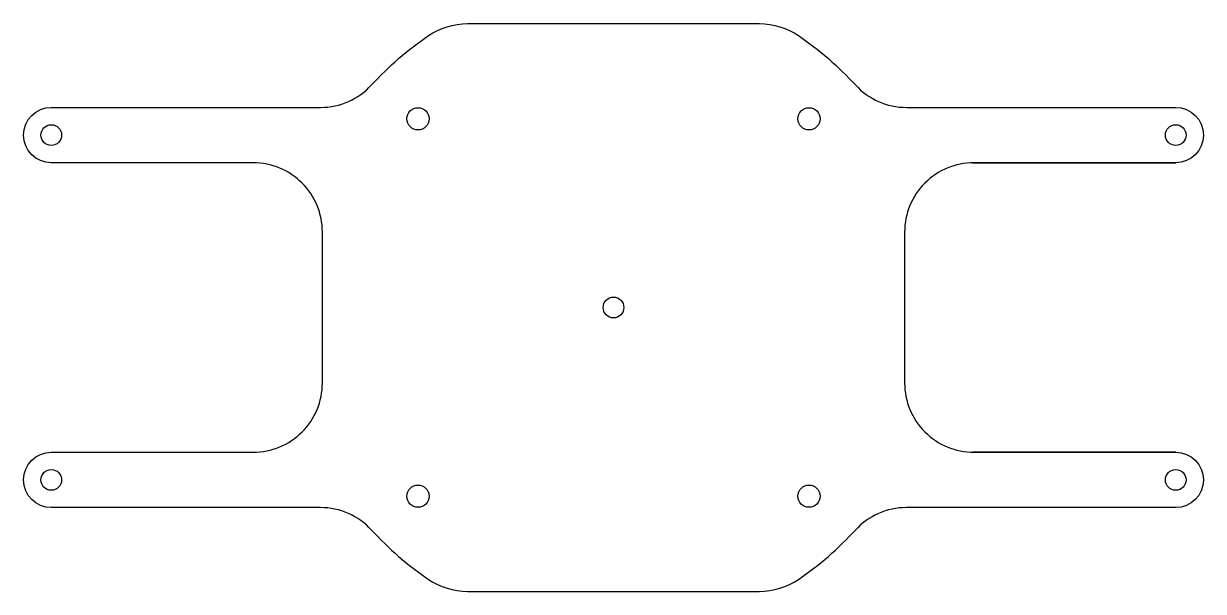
# Model space of a CAD drawing. Header units: millimetres. Extents: x -85 to 85, y -41 to 41.
import ezdxf

# ---------------------------------------------------------------- set-up
doc = ezdxf.new("R2010")
doc.units = ezdxf.units.MM
doc.header["$MEASUREMENT"] = 0

msp = doc.modelspace()

# ---------------------------------------------------------------- linework, layer by layer
for points in [[(-34.98, -32.14, 0.209936), (-42.34, -28.9), (-81.27, -28.9, -1), (-81.27, -20.9), (-52.08, -20.9, 0.414214), (-42.08, -10.9), (-42.08, 8.84), (-42.08, 10.9, 0.414214), (-52.08, 20.9), (-81.27, 20.9, -1), (-81.27, 28.9), (-42.34, 28.9, 0.209936), (-34.98, 32.14, -0.057585), (-26.73, 39.27, -0.150531), (-21.1, 41), (21.1, 41, -0.150531), (26.73, 39.27, -0.057585), (34.98, 32.14, 0.209936), (42.34, 28.9), (81.27, 28.9, -1), (81.27, 20.9)], [(51.87, 20.9), (52.89, 20.9), (81.27, 20.9), (52.08, 20.9, 0.414214), (42.08, 10.9), (42.08, -10.9, 0.414214), (52.08, -20.9), (81.27, -20.9), (52.89, -20.9), (51.87, -20.9)], [(81.27, -20.9, -1), (81.27, -28.9), (42.34, -28.9, 0.209936), (34.98, -32.14)], [(-34.98, -32.14, 0.057585), (-26.73, -39.27, 0.150531), (-21.1, -41), (21.1, -41, 0.150531), (26.73, -39.27, 0.057585), (34.98, -32.14)]]:
    msp.add_lwpolyline(points, format="xyb")
for centre, radius in [((-28.26, 27.25, 0), 1.6), ((28.26, 27.25, 0), 1.6), ((28.26, 27.25, 0), 1.6), ((28.26, 27.25, 0), 1.6), ((-81.27, 24.9), 1.5), ((81.27, 24.9), 1.5), ((0, 0), 1.5), ((-81.27, -24.9), 1.5), ((81.27, -24.9), 1.5), ((-28.26, -27.25, 0), 1.6), ((-28.26, -27.25, 0), 1.6), ((28.26, -27.25, 0), 1.6), ((28.26, -27.25, 0), 1.6)]:
    msp.add_circle(centre, radius)

doc.saveas('drawing.dxf')
